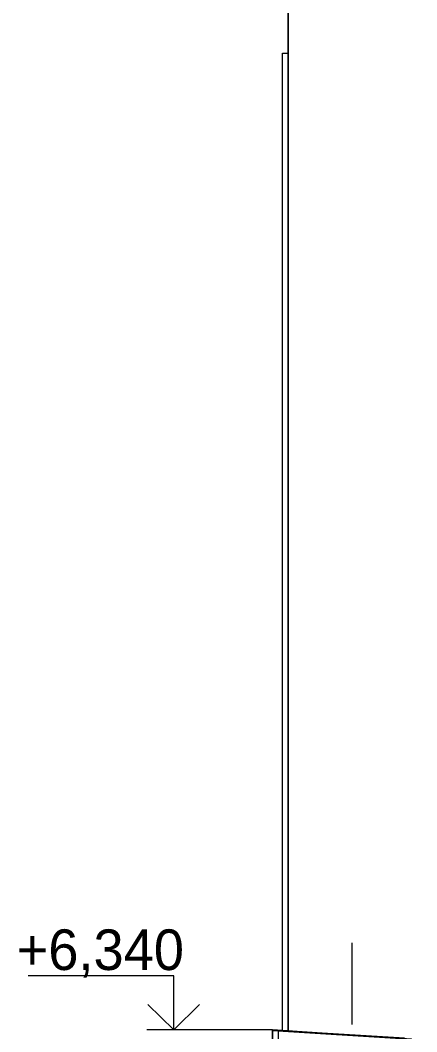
# Model space of a CAD drawing. Header units: millimetres. Extents: x 2294 to 908349, y -83289 to 219220.
# Drawn here: x 845723 to 847972, y 206699 to 212431 of the extents above; entities that cross this region are included whole.
import ezdxf

# ---------------------------------------------------------------- set-up
doc = ezdxf.new("R2010")
doc.units = ezdxf.units.MM
doc.layers.add('PDF _Геометрия', color=7, linetype='Continuous')
doc.layers.add('PDF _Текст', color=7, linetype='Continuous')

msp = doc.modelspace()

# ---------------------------------------------------------------- linework, layer by layer
at = {"layer": 'PDF _Геометрия', "lineweight": 9}
for points in [[(847180.9506113306, 214412.1539285975), (847180.9506113306, 214534.5580040636), (847180.9506113306, 214530.1864299504), (847180.9506113306, 214534.5580040636), (847180.9506113306, 214412.1539285975), (847242.152649017, 214412.1539285975), (847242.152649017, 206700.6971740769), (847242.152649017, 214412.1539285975)], [(847211.5516301263, 206705.0687481901), (847211.5516301263, 207881.0221875561), (847211.5516301263, 212165.1648289254), (847211.5516301263, 212243.8531631604), (847242.152649017, 212243.8531631604)], [(847604.9933013022, 206740.041341194), (847604.9933013022, 207203.4281983301)], [(847154.721166648, 206709.4403223041), (847093.5191287734, 206709.4403223041), (846595.1596786808, 206709.4403223041), (846595.1596786808, 207015.4505110169), (845768.932169212, 207015.4505110169)], [(846752.5363471508, 206709.4403223041), (846442.154584419, 206709.4403223041)]]:
    msp.add_lwpolyline(points, dxfattribs=at)
at = {"layer": 'PDF _Геометрия', "lineweight": 18}
msp.add_lwpolyline([(846739.4216247164, 206853.7022684328), (846595.1596786808, 206709.4403223041), (846446.5261585321, 206853.7022684328)], dxfattribs=at)
at = {"layer": 'PDF _Геометрия', "color": 250, "lineweight": 9, "true_color": 0x1d1d1d}
for points in [[(847154.721166648, 206709.4403223041), (847154.721166648, 206709.4403223041)], [(847264.0105195846, 206700.6971740769), (847264.0105195846, 206700.6971740769)]]:
    msp.add_lwpolyline(points, dxfattribs=at)
at = {"layer": 'PDF _Геометрия', "lineweight": 20}
msp.add_lwpolyline([(847959.0908053592, 206591.4078209987), (847972.2055277005, 206600.1509692259), (847941.6045089047, 206656.9814328458), (847154.721166648, 206709.4403223041), (847154.721166648, 206587.036246838), (847172.2074630093, 206591.4078209987), (847154.721166648, 206587.036246838), (847154.721166648, 206705.0687481901), (847941.6045089047, 206656.9814328458), (847972.2055277005, 206600.1509692259), (847959.0908053592, 206595.7793951118), (847950.3476571329, 206608.8941175006)], close=True, dxfattribs=at)
at = {"layer": 'PDF _Геометрия', "lineweight": 9}
msp.add_lwpolyline([(847902.2603417877, 206661.353006959), (847185.3221853506, 206705.0687481901), (847185.3221853506, 206643.866710457), (847902.2603417877, 206643.866710457)], close=True, dxfattribs=at)

# ---------------------------------------------------------------- texts
at = {"layer": 'PDF _Текст', "insert": (845702.7421069592, 207142.1538985642), "char_height": 229.9705836238318, "attachment_point": 4, "style": ''}
msp.add_mtext('+6,340', dxfattribs=at)

doc.saveas('drawing.dxf')
